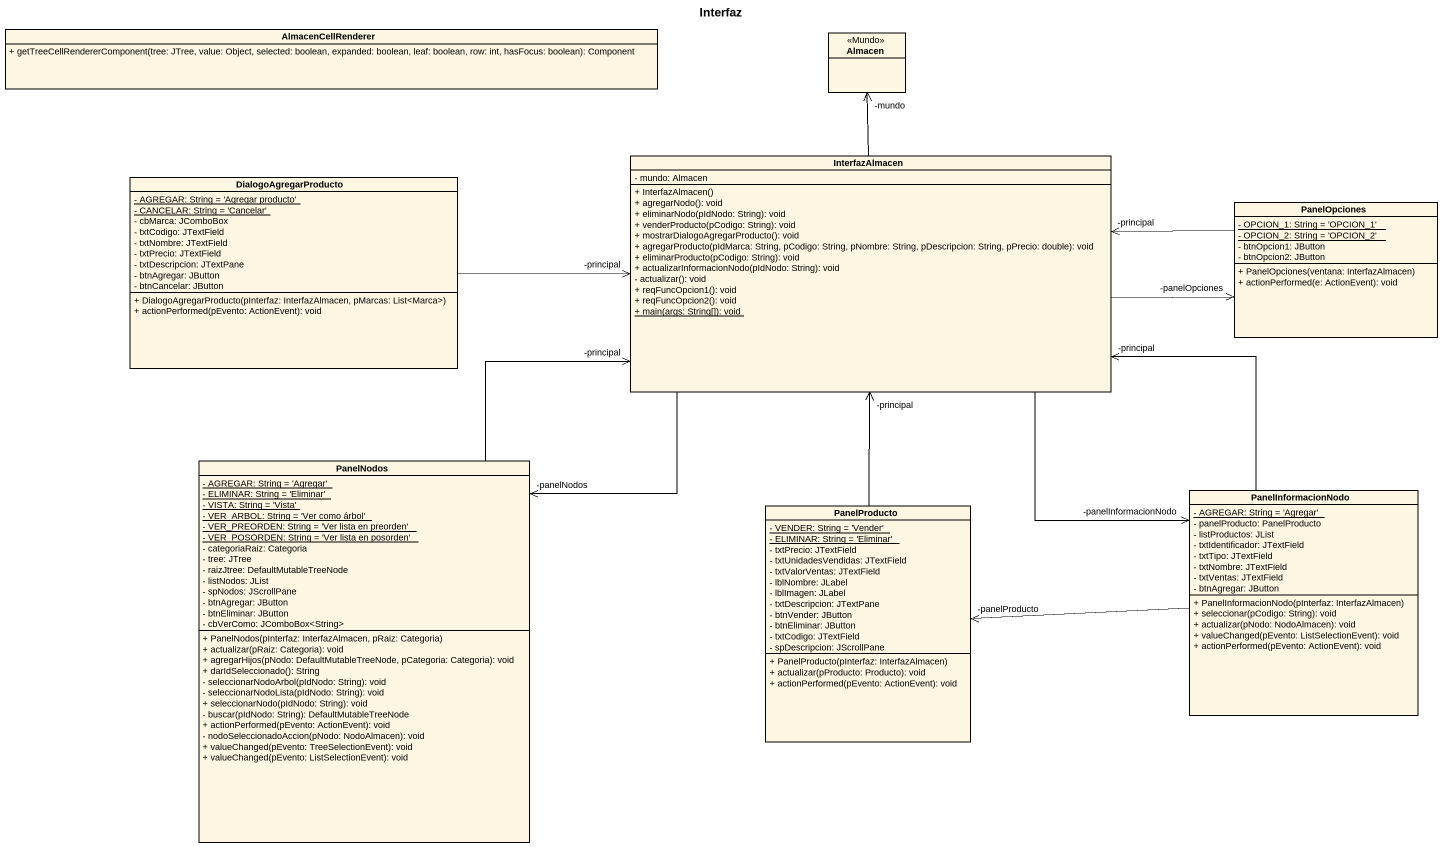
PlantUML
@startuml
title Interfaz
hide circle
hide empty members
skinparam classAttributeIconSize 0
class AlmacenCellRenderer {
  + getTreeCellRendererComponent(tree: JTree, value: Object, selected: boolean, expanded: boolean, leaf: boolean, row: int, hasFocus: boolean): Component
}
class Almacen <<Mundo>>
class InterfazAlmacen {
  - mundo: Almacen
  + InterfazAlmacen()
  + agregarNodo(): void
  + eliminarNodo(pIdNodo: String): void
  + venderProducto(pCodigo: String): void
  + mostrarDialogoAgregarProducto(): void
  + agregarProducto(pIdMarca: String, pCodigo: String, pNombre: String, pDescripcion: String, pPrecio: double): void
  + eliminarProducto(pCodigo: String): void
  + actualizarInformacionNodo(pIdNodo: String): void
  - actualizar(): void
  + reqFuncOpcion1(): void
  + reqFuncOpcion2(): void
  {static} + main(args: String[]): void
}
class DialogoAgregarProducto {
  {static} - AGREGAR: String = 'Agregar producto'
  {static} - CANCELAR: String = 'Cancelar'
  - cbMarca: JComboBox
  - txtCodigo: JTextField
  - txtNombre: JTextField
  - txtPrecio: JTextField
  - txtDescripcion: JTextPane
  - btnAgregar: JButton
  - btnCancelar: JButton
  + DialogoAgregarProducto(pInterfaz: InterfazAlmacen, pMarcas: List<Marca>)
  + actionPerformed(pEvento: ActionEvent): void
}
class PanelOpciones {
  {static} - OPCION_1: String = 'OPCION_1'
  {static} - OPCION_2: String = 'OPCION_2'
  - btnOpcion1: JButton
  - btnOpcion2: JButton
  + PanelOpciones(ventana: InterfazAlmacen)
  + actionPerformed(e: ActionEvent): void
}
class PanelNodos {
  {static} - AGREGAR: String = 'Agregar'
  {static} - ELIMINAR: String = 'Eliminar'
  {static} - VISTA: String = 'Vista'
  {static} - VER_ARBOL: String = 'Ver como árbol'
  {static} - VER_PREORDEN: String = 'Ver lista en preorden'
  {static} - VER_POSORDEN: String = 'Ver lista en posorden'
  - categoriaRaiz: Categoria
  - tree: JTree
  - raizJtree: DefaultMutableTreeNode
  - listNodos: JList
  - spNodos: JScrollPane
  - btnAgregar: JButton
  - btnEliminar: JButton
  - cbVerComo: JComboBox<String>
  + PanelNodos(pInterfaz: InterfazAlmacen, pRaiz: Categoria)
  + actualizar(pRaiz: Categoria): void
  + agregarHijos(pNodo: DefaultMutableTreeNode, pCategoria: Categoria): void
  + darIdSeleccionado(): String
  - seleccionarNodoArbol(pIdNodo: String): void
  - seleccionarNodoLista(pIdNodo: String): void
  + seleccionarNodo(pIdNodo: String): void
  - buscar(pIdNodo: String): DefaultMutableTreeNode
  + actionPerformed(pEvento: ActionEvent): void
  - nodoSeleccionadoAccion(pNodo: NodoAlmacen): void
  + valueChanged(pEvento: TreeSelectionEvent): void
  + valueChanged(pEvento: ListSelectionEvent): void
}
class PanelProducto {
  {static} - VENDER: String = 'Vender'
  {static} - ELIMINAR: String = 'Eliminar'
  - txtPrecio: JTextField
  - txtUnidadesVendidas: JTextField
  - txtValorVentas: JTextField
  - lblNombre: JLabel
  - lblImagen: JLabel
  - txtDescripcion: JTextPane
  - btnVender: JButton
  - btnEliminar: JButton
  - txtCodigo: JTextField
  - spDescripcion: JScrollPane
  + PanelProducto(pInterfaz: InterfazAlmacen)
  + actualizar(pProducto: Producto): void
  + actionPerformed(pEvento: ActionEvent): void
}
class PanelInformacionNodo {
  {static} - AGREGAR: String = 'Agregar'
  - panelProducto: PanelProducto
  - listProductos: JList
  - txtIdentificador: JTextField
  - txtTipo: JTextField
  - txtNombre: JTextField
  - txtVentas: JTextField
  - btnAgregar: JButton
  + PanelInformacionNodo(pInterfaz: InterfazAlmacen)
  + seleccionar(pCodigo: String): void
  + actualizar(pNodo: NodoAlmacen): void
  + valueChanged(pEvento: ListSelectionEvent): void
  + actionPerformed(pEvento: ActionEvent): void
}
InterfazAlmacen -up-> "-mundo" Almacen
InterfazAlmacen -right-> "-panelOpciones" PanelOpciones
InterfazAlmacen --> "-panelNodos" PanelNodos
InterfazAlmacen --> "-panelInformacionNodo" PanelInformacionNodo
DialogoAgregarProducto -right-> "-principal" InterfazAlmacen
PanelOpciones -left-> "-principal" InterfazAlmacen
PanelNodos -up-> "-principal" InterfazAlmacen
PanelProducto -up-> "-principal" InterfazAlmacen
PanelInformacionNodo -up-> "-principal" InterfazAlmacen
PanelInformacionNodo -left-> "-panelProducto" PanelProducto
@enduml
